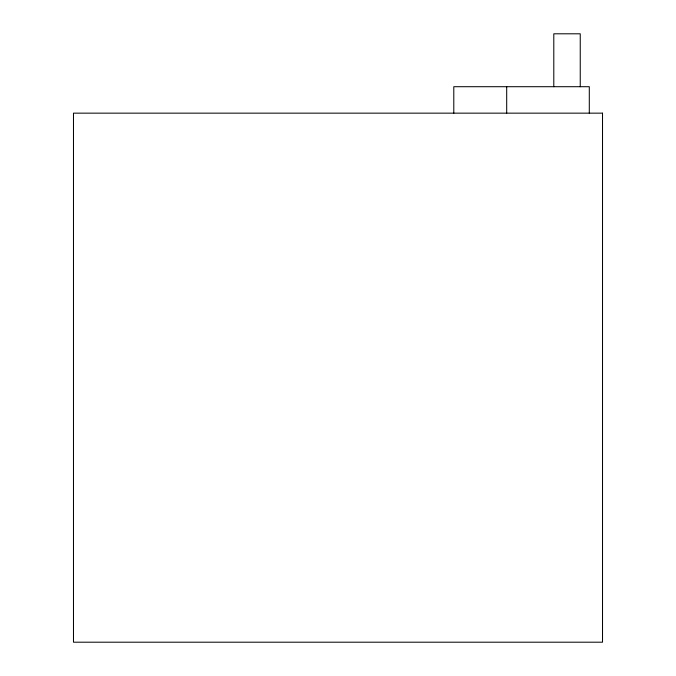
<?xml version="1.0" encoding="UTF-8"?>
<svg xmlns="http://www.w3.org/2000/svg" width="676" height="676" viewBox="0 0 676 676"><rect width="100%" height="100%" fill="white"/><g stroke="black" fill="none" stroke-linecap="round" stroke-linejoin="round"><path stroke-width="1.01" d="M589.295 113.154L589.295 86.705L453.79 86.705L453.79 113.154M580.245 86.705L580.245 33.8L553.796 33.8L553.796 86.705M506.696 86.705L506.696 113.154M602.519 113.154L73.481 113.154L73.481 642.2L602.519 642.2L602.519 113.154"/></g></svg>
